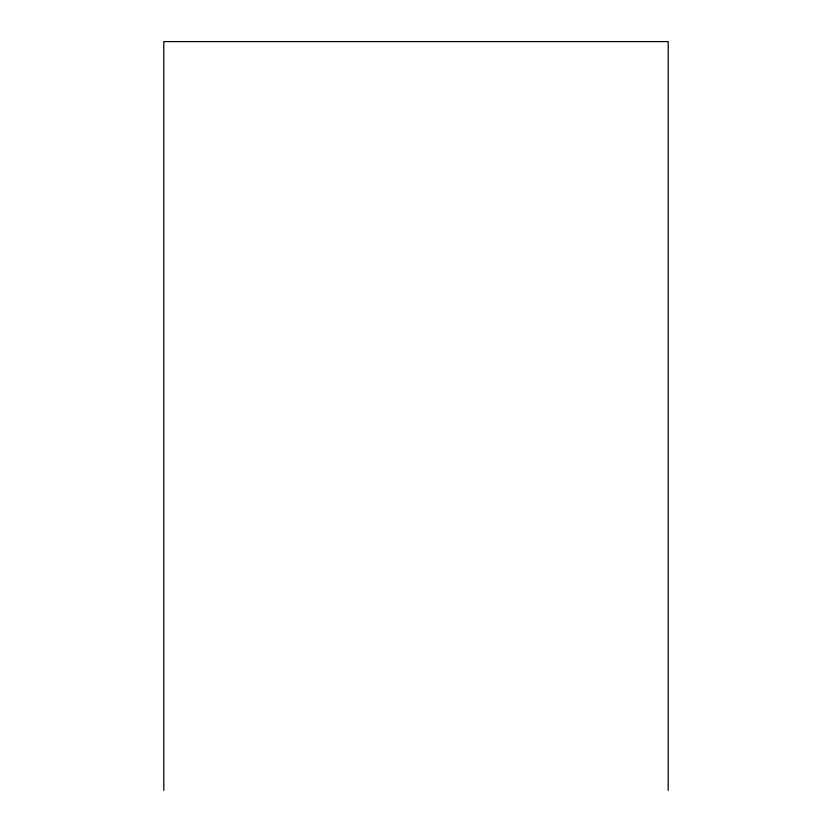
<?xml version="1.0" encoding="UTF-8"?>
<svg xmlns="http://www.w3.org/2000/svg" width="832" height="832" viewBox="0 0 832 832"><rect width="100%" height="100%" fill="white"/><g stroke="black" fill="none" stroke-linecap="round" stroke-linejoin="round"><path stroke-width="1.25" d="M668.2 790.4L668.2 41.6L163.8 41.6L163.8 790.4"/></g></svg>
